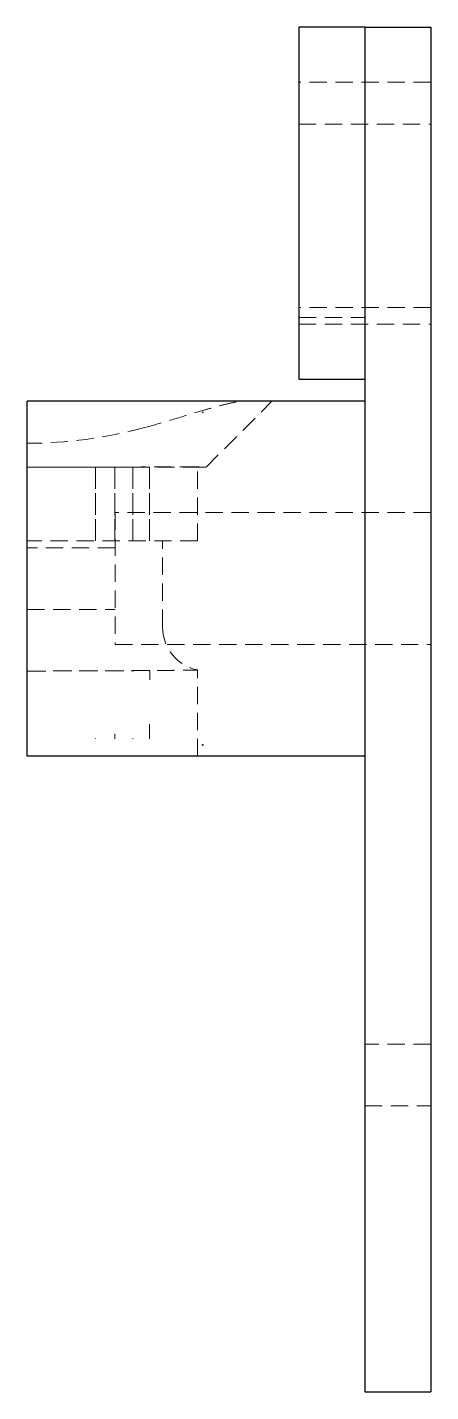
# Model space of a CAD drawing. Header units: millimetres. Extents: x 56 to 238, y 7 to 173.
# Drawn here: x 208.6 to 238.2, y 7 to 107 of the extents above.
import ezdxf

# ---------------------------------------------------------------- set-up
doc = ezdxf.new("R2010")
doc.units = ezdxf.units.MM
doc.linetypes.add('HIDDEN', pattern=[1.905, 1.27, -0.635])

msp = doc.modelspace()

# ---------------------------------------------------------------- linework, layer by layer
at = {"color": 7, "linetype": 'Continuous', "lineweight": 25}
for p, q in [((233.33, 107), (228.49, 107)), ((228.49, 107), (228.49, 81.2)), ((233.33, 107), (233.33, 7)), ((233.33, 107), (238.16, 107)), ((238.16, 107), (238.16, 7)), ((228.49, 81.2), (233.33, 81.2)), ((208.58, 53.58), (208.58, 79.59)), ((233.33, 79.59), (208.58, 79.59)), ((233.33, 53.58), (208.58, 53.58)), ((233.33, 7), (238.16, 7))]:
    msp.add_line(p, q, dxfattribs=at)
at = {"color": 7, "linetype": 'HIDDEN', "lineweight": 18}
for p, q in [((238.16, 102.97), (228.49, 102.97)), ((228.49, 99.89), (238.16, 99.89)), ((238.16, 86.46), (228.49, 86.46)), ((228.49, 85.74), (233.33, 85.74)), ((228.49, 85.23), (238.16, 85.23)), ((221.69, 74.76), (226.52, 79.59)), ((221.45, 78.76), (221.42, 78.78)), ((221.45, 78.76), (221.42, 78.78)), ((221.48, 78.78), (221.42, 78.78)), ((221.45, 78.76), (221.48, 78.75)), ((221.48, 78.75), (221.48, 78.78)), ((208.58, 74.76), (221.69, 74.76)), ((213.57, 74.76), (213.57, 74.76)), ((213.57, 74.76), (213.57, 74.76)), ((213.57, 69.37), (213.57, 74.76)), ((213.57, 74.76), (213.57, 69.37)), ((213.57, 74.76), (213.57, 69.37)), ((215, 74.76), (215.01, 74.76)), ((215, 74.76), (215, 69.37)), ((215.01, 74.76), (215.01, 74.76)), ((215.01, 69.37), (215.01, 74.76)), ((215.01, 74.76), (215.01, 69.37)), ((216.33, 74.77), (216.33, 74.77)), ((216.33, 74.77), (216.33, 74.77)), ((216.33, 69.37), (216.33, 74.77)), ((216.33, 74.77), (216.33, 69.37)), ((216.33, 74.77), (216.33, 69.37)), ((217.53, 74.77), (217.53, 74.77)), ((217.53, 74.77), (217.53, 74.77)), ((217.53, 69.37), (217.53, 74.77)), ((217.53, 69.37), (217.53, 74.77)), ((217.53, 74.77), (217.53, 69.37)), ((221.07, 69.37), (221.07, 74.79)), ((215.03, 71.43), (215.03, 61.76)), ((238.16, 71.43), (215.03, 71.43)), ((221.07, 69.37), (208.58, 69.37)), ((218.49, 63.05), (218.49, 69.37)), ((215.03, 68.85), (208.58, 68.85)), ((208.58, 64.34), (215.03, 64.34)), ((215.03, 61.76), (238.16, 61.76)), ((217.57, 59.85), (217.56, 59.18)), ((217.57, 59.85), (217.57, 59.85)), ((217.57, 59.85), (217.57, 59.85)), ((221.07, 53.58), (221.07, 59.89)), ((215, 55.21), (215.01, 54.86)), ((217.54, 55.93), (217.53, 54.86)), ((213.57, 54.86), (213.57, 54.88)), ((213.57, 54.88), (213.57, 54.86)), ((213.57, 54.86), (213.57, 54.86)), ((213.57, 54.86), (213.57, 54.86)), ((215, 54.86), (215, 54.86)), ((215.01, 54.89), (215.01, 54.86)), ((215.01, 54.86), (215.01, 54.86)), ((215.01, 54.86), (215.01, 54.86)), ((216.33, 54.87), (216.33, 54.86)), ((216.33, 54.86), (216.34, 54.87)), ((216.34, 54.87), (216.33, 54.86)), ((216.33, 54.86), (216.33, 54.87)), ((217.53, 54.9), (217.53, 54.86)), ((217.53, 54.86), (217.53, 54.86)), ((221.39, 54.39), (221.45, 54.43)), ((221.39, 54.39), (221.45, 54.43)), ((221.39, 54.39), (221.48, 54.39)), ((221.4, 54.39), (221.45, 54.43)), ((221.45, 54.43), (221.48, 54.44)), ((221.48, 54.44), (221.45, 54.43)), ((221.48, 54.39), (221.48, 54.44)), ((238.16, 32.48), (233.33, 32.48)), ((233.33, 27.96), (238.16, 27.96))]:
    msp.add_line(p, q, dxfattribs=at)
at = {"color": 7, "linetype": 'HIDDEN', "lineweight": 18, "flags": 128}
for points in [[(217.56, 59.18), (217.56, 59.56), (217.57, 59.85)], [(217.56, 59.18), (217.56, 59.55), (217.57, 59.85)], [(215, 55.21), (215, 55.01), (215, 54.86)], [(217.53, 54.86), (217.53, 55.46), (217.54, 55.93)], [(217.53, 54.9), (217.53, 55.47), (217.54, 55.93)]]:
    msp.add_lwpolyline(points, dxfattribs=at)
at = {"color": 7, "linetype": 'HIDDEN', "lineweight": 18}
for centre, radius, start, end in [((221.68, 79.59), 4.84, 262.2104, 270), ((221.72, 63.05), 3.22, 180, 258.4605)]:
    msp.add_arc(centre, radius, start, end, dxfattribs=at)
for points, knots in [([(217.18, 77.66), (217.91, 77.86), (218.62, 78.07), (219.99, 78.47), (220.65, 78.68), (221.6, 78.96), (221.91, 79.05), (222.51, 79.22), (222.81, 79.3), (223.36, 79.43), (223.62, 79.49), (224.09, 79.57), (224.31, 79.59), (224.49, 79.59)], [0, 0, 0, 0, 0.25, 0.25, 0.5, 0.5, 0.625, 0.625, 0.75, 0.75, 0.875, 0.875, 1, 1, 1, 1]), ([(221.03, 74.79), (221.04, 74.79), (221.05, 74.79), (220.88, 74.79), (220.57, 74.79), (220.07, 74.79), (219.4, 74.78), (218.62, 74.78), (217.69, 74.78), (216.62, 74.77), (215.47, 74.77), (214.21, 74.76), (212.86, 74.76), (211.64, 74.76), (210.21, 74.76), (209.13, 74.76), (208.58, 74.76)], [0, 0, 0, 0, 0.05789, 0.11417, 0.17046, 0.27975, 0.33604, 0.39232, 0.50162, 0.55791, 0.61419, 0.7235, 0.77978, 0.83607, 0.9174, 1, 1, 1, 1]), ([(209.76, 74.76), (209.94, 74.76), (210.5, 74.76), (211.41, 74.76), (212.51, 74.76), (213.21, 74.76), (213.57, 74.76)], [0, 0, 0, 0, 0.13709, 0.41895, 0.70948, 1, 1, 1, 1]), ([(208.58, 59.82), (209.3, 59.82), (210.4, 59.82), (211.83, 59.83), (213.22, 59.83), (214.55, 59.84), (215.77, 59.84), (216.92, 59.85), (217.95, 59.86), (218.83, 59.87), (219.6, 59.87), (220.22, 59.88), (220.65, 59.88), (220.9, 59.89), (221.03, 59.89), (221.1, 59.89), (221.07, 59.89), (221.07, 59.89)], [0, 0, 0, 0, 0.10921, 0.16545, 0.22169, 0.3309, 0.38714, 0.44338, 0.5526, 0.60884, 0.66508, 0.7743, 0.83054, 0.88678, 0.94281, 0.99924, 1, 1, 1, 1]), ([(217.57, 59.85), (216.98, 59.85), (216.35, 59.85), (215.33, 59.84), (214.98, 59.84), (214.25, 59.83), (213.87, 59.83), (212.71, 59.83), (211.92, 59.83), (210.28, 59.82), (209.43, 59.82), (208.58, 59.82)], [0, 0, 0, 0, 0.25, 0.25, 0.375, 0.375, 0.5, 0.5, 0.75, 0.75, 1, 1, 1, 1])]:
    msp.add_open_spline(points, degree=3, knots=knots, dxfattribs=at)
for points in [[(217.18, 77.66), (214.34, 76.9), (211.46, 76.51), (208.58, 76.51)], [(213.57, 74.76), (214.06, 74.76), (214.54, 74.76), (215, 74.76)], [(215.01, 74.76), (215.47, 74.77), (215.91, 74.77), (216.33, 74.77)], [(216.33, 74.77), (216.76, 74.77), (217.16, 74.77), (217.53, 74.77)], [(215, 55.21), (215, 55.1), (215, 55), (215.01, 54.89)], [(213.57, 54.86), (213.57, 54.86), (213.57, 54.86), (213.57, 54.86)], [(213.57, 54.86), (213.57, 54.86), (213.57, 54.86), (213.57, 54.86)], [(217.53, 54.86), (217.53, 54.86), (217.53, 54.86), (217.53, 54.86)], [(217.53, 54.86), (217.53, 54.86), (217.53, 54.86), (217.53, 54.86)]]:
    msp.add_open_spline(points, degree=3, dxfattribs=at)

doc.saveas('drawing.dxf')
